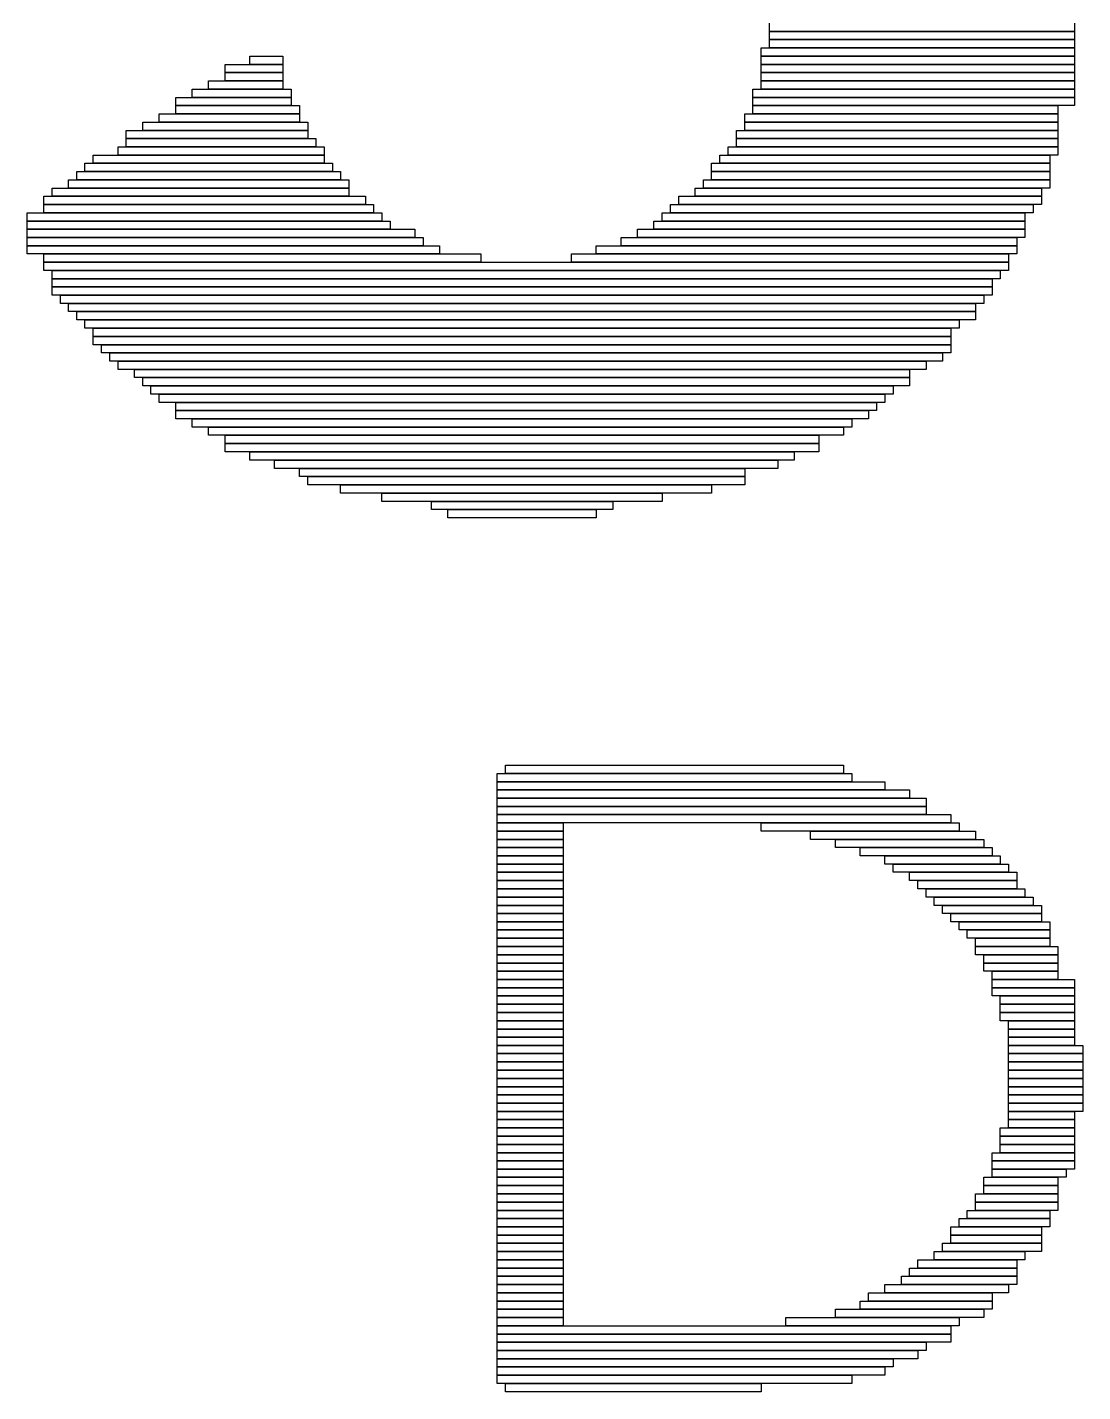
# Model space of a CAD drawing. Header units: inches. Extents: x -3 to 5381, y -57 to 5355.
# Drawn here: x 13.638 to 15.576, y -10.479 to -7.974 of the extents above; entities that cross this region are included whole.
import ezdxf

# ---------------------------------------------------------------- set-up
doc = ezdxf.new("R2010")
doc.units = ezdxf.units.IN
doc.layers.add('Top Overlay', color=2, linetype='Continuous')

msp = doc.modelspace()

# ---------------------------------------------------------------- linework, layer by layer
at = {"layer": 'Top Overlay'}
for p, q in [((15.0004, -7.9814), (15.0004, -7.9662)), ((15.5607, -7.9662), (15.5607, -7.9814)), ((15.5607, -7.9814), (15.0004, -7.9814)), ((15.0004, -7.9964), (15.0004, -7.9814)), ((15.0004, -7.9814), (15.5607, -7.9814)), ((15.5607, -7.9814), (15.5607, -7.9964)), ((14.9854, -8.0269), (14.9854, -8.0117)), ((14.9854, -8.0117), (15.5607, -8.0117)), ((15.5607, -7.9964), (15.0004, -7.9964)), ((15.0004, -8.0117), (15.0004, -7.9964)), ((15.0004, -7.9964), (15.5607, -7.9964)), ((15.5607, -8.0117), (15.0004, -8.0117)), ((15.5607, -7.9964), (15.5607, -8.0117)), ((15.5607, -8.0117), (15.5607, -8.0269)), ((14.0014, -8.0571), (14.0014, -8.0419)), ((14.0014, -8.0419), (14.1073, -8.0419)), ((14.0466, -8.0419), (14.0466, -8.0269)), ((14.0466, -8.0269), (14.1073, -8.0269)), ((14.1073, -8.0419), (14.0466, -8.0419)), ((14.1073, -8.0269), (14.1073, -8.0419)), ((14.1073, -8.0419), (14.1073, -8.0571)), ((15.5607, -8.0269), (14.9854, -8.0269)), ((14.9854, -8.0419), (14.9854, -8.0269)), ((14.9854, -8.0269), (15.5607, -8.0269)), ((15.5607, -8.0419), (14.9854, -8.0419)), ((14.9854, -8.0571), (14.9854, -8.0419)), ((14.9854, -8.0419), (15.5607, -8.0419)), ((15.5607, -8.0269), (15.5607, -8.0419)), ((15.5607, -8.0419), (15.5607, -8.0571)), ((14.1073, -8.0571), (14.0014, -8.0571)), ((14.0014, -8.0721), (14.0014, -8.0571)), ((14.0014, -8.0571), (14.1073, -8.0571)), ((14.1073, -8.0571), (14.1073, -8.0721)), ((15.5607, -8.0571), (14.9854, -8.0571)), ((14.9854, -8.0721), (14.9854, -8.0571)), ((14.9854, -8.0571), (15.5607, -8.0571)), ((15.5607, -8.0571), (15.5607, -8.0721)), ((13.9407, -8.1026), (13.9407, -8.0874)), ((13.9407, -8.0874), (14.1223, -8.0874)), ((13.9709, -8.0874), (13.9709, -8.0721)), ((13.9709, -8.0721), (14.1073, -8.0721)), ((14.1073, -8.0874), (13.9709, -8.0874)), ((14.1073, -8.0721), (14.0014, -8.0721)), ((14.1073, -8.0721), (14.1073, -8.0874)), ((14.1223, -8.0874), (14.1223, -8.1026)), ((14.9701, -8.1026), (14.9701, -8.0874)), ((14.9701, -8.0874), (15.5607, -8.0874)), ((15.5607, -8.0721), (14.9854, -8.0721)), ((14.9854, -8.0874), (14.9854, -8.0721)), ((14.9854, -8.0721), (15.5607, -8.0721)), ((15.5607, -8.0874), (14.9854, -8.0874)), ((15.5607, -8.0721), (15.5607, -8.0874)), ((15.5607, -8.0874), (15.5607, -8.1026)), ((13.9104, -8.1176), (13.9104, -8.1026)), ((13.9104, -8.1026), (14.1223, -8.1026)), ((14.1223, -8.1176), (13.9104, -8.1176)), ((13.9104, -8.1328), (13.9104, -8.1176)), ((13.9104, -8.1176), (14.1375, -8.1176)), ((14.1223, -8.1026), (13.9407, -8.1026)), ((14.1223, -8.1026), (14.1223, -8.1176)), ((14.1375, -8.1176), (14.1375, -8.1328)), ((15.5607, -8.1026), (14.9701, -8.1026)), ((14.9701, -8.1176), (14.9701, -8.1026)), ((14.9701, -8.1026), (15.5607, -8.1026)), ((15.5607, -8.1176), (14.9701, -8.1176)), ((14.9701, -8.1328), (14.9701, -8.1176)), ((14.9701, -8.1176), (15.5302, -8.1176)), ((15.5302, -8.1176), (15.5302, -8.1328)), ((15.5607, -8.1026), (15.5607, -8.1176)), ((13.8802, -8.1478), (13.8802, -8.1328)), ((13.8802, -8.1328), (14.1375, -8.1328)), ((14.1375, -8.1328), (13.9104, -8.1328)), ((14.1375, -8.1328), (14.1375, -8.1478)), ((14.9551, -8.1478), (14.9551, -8.1328)), ((14.9551, -8.1328), (15.5302, -8.1328)), ((15.5302, -8.1328), (14.9701, -8.1328)), ((15.5302, -8.1328), (15.5302, -8.1478)), ((13.8195, -8.1783), (13.8195, -8.1631)), ((13.8195, -8.1631), (14.1528, -8.1631)), ((13.85, -8.1631), (13.85, -8.1478)), ((13.85, -8.1478), (14.1528, -8.1478)), ((14.1528, -8.1631), (13.85, -8.1631)), ((14.1375, -8.1478), (13.8802, -8.1478)), ((14.1528, -8.1478), (14.1528, -8.1631)), ((14.1528, -8.1631), (14.1528, -8.1783)), ((14.9399, -8.1783), (14.9399, -8.1631)), ((14.9399, -8.1631), (15.5302, -8.1631)), ((15.5302, -8.1478), (14.9551, -8.1478)), ((14.9551, -8.1631), (14.9551, -8.1478)), ((14.9551, -8.1478), (15.5302, -8.1478)), ((15.5302, -8.1631), (14.9551, -8.1631)), ((15.5302, -8.1478), (15.5302, -8.1631)), ((15.5302, -8.1631), (15.5302, -8.1783)), ((14.1528, -8.1783), (13.8195, -8.1783)), ((13.8195, -8.1933), (13.8195, -8.1783)), ((13.8195, -8.1783), (14.1677, -8.1783)), ((14.1677, -8.1783), (14.1677, -8.1933)), ((15.5302, -8.1783), (14.9399, -8.1783)), ((14.9399, -8.1933), (14.9399, -8.1783)), ((14.9399, -8.1783), (15.5302, -8.1783)), ((15.5302, -8.1783), (15.5302, -8.1933)), ((13.7591, -8.2235), (13.7591, -8.2085)), ((13.7591, -8.2085), (14.183, -8.2085)), ((13.8045, -8.2085), (13.8045, -8.1933)), ((13.8045, -8.1933), (14.183, -8.1933)), ((14.183, -8.2085), (13.8045, -8.2085)), ((14.1677, -8.1933), (13.8195, -8.1933)), ((14.183, -8.1933), (14.183, -8.2085)), ((14.183, -8.2085), (14.183, -8.2235)), ((14.9097, -8.2235), (14.9097, -8.2085)), ((14.9097, -8.2085), (15.5152, -8.2085)), ((14.9247, -8.2085), (14.9247, -8.1933)), ((14.9247, -8.1933), (15.5302, -8.1933)), ((15.5302, -8.2085), (14.9247, -8.2085)), ((15.5302, -8.1933), (14.9399, -8.1933)), ((15.5152, -8.2085), (15.5152, -8.2235)), ((15.5302, -8.1933), (15.5302, -8.2085)), ((13.7288, -8.254), (13.7288, -8.2387)), ((13.7288, -8.2387), (14.2132, -8.2387)), ((13.7438, -8.2387), (13.7438, -8.2235)), ((13.7438, -8.2235), (14.198, -8.2235)), ((14.198, -8.2387), (13.7438, -8.2387)), ((14.183, -8.2235), (13.7591, -8.2235)), ((14.198, -8.2235), (14.198, -8.2387)), ((14.2132, -8.2387), (14.2132, -8.254)), ((14.8944, -8.2387), (14.8944, -8.2235)), ((14.8944, -8.2235), (15.5152, -8.2235)), ((15.5152, -8.2387), (14.8944, -8.2387)), ((14.8944, -8.254), (14.8944, -8.2387)), ((14.8944, -8.2387), (15.5152, -8.2387)), ((15.5152, -8.2235), (14.9097, -8.2235)), ((15.5152, -8.2235), (15.5152, -8.2387)), ((15.5152, -8.2387), (15.5152, -8.254)), ((13.7136, -8.269), (13.7136, -8.254)), ((13.7136, -8.254), (14.2284, -8.254)), ((14.2132, -8.254), (13.7288, -8.254)), ((14.2284, -8.254), (14.2284, -8.269)), ((14.8794, -8.269), (14.8794, -8.254)), ((14.8794, -8.254), (15.5152, -8.254)), ((15.5152, -8.254), (14.8944, -8.254)), ((15.5152, -8.254), (15.5152, -8.269)), ((13.6681, -8.2992), (13.6681, -8.2842)), ((13.6681, -8.2842), (14.2587, -8.2842)), ((13.6834, -8.2842), (13.6834, -8.269)), ((13.6834, -8.269), (14.2284, -8.269)), ((14.2284, -8.2842), (13.6834, -8.2842)), ((14.2284, -8.269), (13.7136, -8.269)), ((14.2284, -8.269), (14.2284, -8.2842)), ((14.2587, -8.2842), (14.2587, -8.2992)), ((14.834, -8.2992), (14.834, -8.2842)), ((14.834, -8.2842), (15.5, -8.2842)), ((14.8642, -8.2842), (14.8642, -8.269)), ((14.8642, -8.269), (15.5, -8.269)), ((15.5, -8.2842), (14.8642, -8.2842)), ((15.5152, -8.269), (14.8794, -8.269)), ((15.5, -8.269), (15.5, -8.2842)), ((15.5, -8.2842), (15.5, -8.2992)), ((13.6379, -8.3297), (13.6379, -8.3144)), ((13.6379, -8.3144), (14.2889, -8.3144)), ((14.2587, -8.2992), (13.6681, -8.2992)), ((13.6681, -8.3144), (13.6681, -8.2992)), ((13.6681, -8.2992), (14.2737, -8.2992)), ((14.2737, -8.3144), (13.6681, -8.3144)), ((14.2737, -8.2992), (14.2737, -8.3144)), ((14.2889, -8.3144), (14.2889, -8.3297)), ((14.8038, -8.3297), (14.8038, -8.3144)), ((14.8038, -8.3144), (15.4697, -8.3144)), ((14.8187, -8.3144), (14.8187, -8.2992)), ((14.8187, -8.2992), (15.485, -8.2992)), ((15.485, -8.3144), (14.8187, -8.3144)), ((15.5, -8.2992), (14.834, -8.2992)), ((15.4697, -8.3144), (15.4697, -8.3297)), ((15.485, -8.2992), (15.485, -8.3144)), ((14.2889, -8.3297), (13.6379, -8.3297)), ((13.6379, -8.3447), (13.6379, -8.3297)), ((13.6379, -8.3297), (14.3041, -8.3297)), ((14.3041, -8.3297), (14.3041, -8.3447)), ((14.7885, -8.3447), (14.7885, -8.3297)), ((14.7885, -8.3297), (15.4697, -8.3297)), ((15.4697, -8.3297), (14.8038, -8.3297)), ((15.4697, -8.3297), (15.4697, -8.3447)), ((14.3041, -8.3447), (13.6379, -8.3447)), ((13.6379, -8.3599), (13.6379, -8.3447)), ((13.6379, -8.3447), (14.3493, -8.3447)), ((14.3493, -8.3599), (13.6379, -8.3599)), ((13.6379, -8.3749), (13.6379, -8.3599)), ((13.6379, -8.3599), (14.3646, -8.3599)), ((14.3493, -8.3447), (14.3493, -8.3599)), ((14.3646, -8.3599), (14.3646, -8.3749)), ((14.7281, -8.3749), (14.7281, -8.3599)), ((14.7281, -8.3599), (15.4545, -8.3599)), ((14.7583, -8.3599), (14.7583, -8.3447)), ((14.7583, -8.3447), (15.4697, -8.3447)), ((15.4697, -8.3599), (14.7583, -8.3599)), ((15.4697, -8.3447), (14.7885, -8.3447)), ((15.4545, -8.3599), (15.4545, -8.3749)), ((15.4697, -8.3447), (15.4697, -8.3599)), ((14.3646, -8.3749), (13.6379, -8.3749)), ((13.6379, -8.3901), (13.6379, -8.3749)), ((13.6379, -8.3749), (14.3948, -8.3749)), ((14.3948, -8.3901), (13.6379, -8.3901)), ((13.6681, -8.4054), (13.6681, -8.3901)), ((13.6681, -8.3901), (14.4705, -8.3901)), ((14.3948, -8.3749), (14.3948, -8.3901)), ((14.4705, -8.3901), (14.4705, -8.4054)), ((14.6371, -8.4054), (14.6371, -8.3901)), ((14.6371, -8.3901), (15.4395, -8.3901)), ((14.6826, -8.3901), (14.6826, -8.3749)), ((14.6826, -8.3749), (15.4545, -8.3749)), ((15.4545, -8.3901), (14.6826, -8.3901)), ((15.4545, -8.3749), (14.7281, -8.3749)), ((15.4395, -8.3901), (15.4395, -8.4054)), ((15.4545, -8.3749), (15.4545, -8.3901)), ((14.4705, -8.4054), (13.6681, -8.4054)), ((13.6681, -8.4204), (13.6681, -8.4054)), ((13.6681, -8.4054), (15.4395, -8.4054)), ((15.4395, -8.4054), (14.6371, -8.4054)), ((15.4395, -8.4054), (15.4395, -8.4204)), ((15.4395, -8.4204), (13.6681, -8.4204)), ((13.6834, -8.4356), (13.6834, -8.4204)), ((13.6834, -8.4204), (15.4243, -8.4204)), ((15.4243, -8.4356), (13.6834, -8.4356)), ((13.6834, -8.4506), (13.6834, -8.4356)), ((13.6834, -8.4356), (15.4093, -8.4356)), ((15.4093, -8.4356), (15.4093, -8.4506)), ((15.4243, -8.4204), (15.4243, -8.4356)), ((15.4093, -8.4506), (13.6834, -8.4506)), ((13.6834, -8.4658), (13.6834, -8.4506)), ((13.6834, -8.4506), (15.4093, -8.4506)), ((15.4093, -8.4658), (13.6834, -8.4658)), ((13.6986, -8.4811), (13.6986, -8.4658)), ((13.6986, -8.4658), (15.3941, -8.4658)), ((15.3941, -8.4658), (15.3941, -8.4811)), ((15.4093, -8.4506), (15.4093, -8.4658)), ((15.3941, -8.4811), (13.6986, -8.4811)), ((13.7136, -8.496), (13.7136, -8.4811)), ((13.7136, -8.4811), (15.3788, -8.4811)), ((15.3788, -8.4811), (15.3788, -8.496)), ((15.3788, -8.496), (13.7136, -8.496)), ((13.7288, -8.5113), (13.7288, -8.496)), ((13.7288, -8.496), (15.3788, -8.496)), ((15.3788, -8.5113), (13.7288, -8.5113)), ((13.7438, -8.5263), (13.7438, -8.5113)), ((13.7438, -8.5113), (15.3486, -8.5113)), ((15.3486, -8.5113), (15.3486, -8.5263)), ((15.3788, -8.496), (15.3788, -8.5113)), ((15.3486, -8.5263), (13.7438, -8.5263)), ((13.7591, -8.5415), (13.7591, -8.5263)), ((13.7591, -8.5263), (15.3336, -8.5263)), ((15.3336, -8.5415), (13.7591, -8.5415)), ((13.7591, -8.5568), (13.7591, -8.5415)), ((13.7591, -8.5415), (15.3336, -8.5415)), ((15.3336, -8.5263), (15.3336, -8.5415)), ((15.3336, -8.5415), (15.3336, -8.5568)), ((15.3336, -8.5568), (13.7591, -8.5568)), ((13.7743, -8.5717), (13.7743, -8.5568)), ((13.7743, -8.5568), (15.3336, -8.5568)), ((15.3336, -8.5568), (15.3336, -8.5717)), ((15.3336, -8.5717), (13.7743, -8.5717)), ((13.7893, -8.587), (13.7893, -8.5717)), ((13.7893, -8.5717), (15.3184, -8.5717)), ((15.3184, -8.587), (13.7893, -8.587)), ((13.8045, -8.602), (13.8045, -8.587)), ((13.8045, -8.587), (15.2881, -8.587)), ((15.2881, -8.587), (15.2881, -8.602)), ((15.3184, -8.5717), (15.3184, -8.587)), ((15.2881, -8.602), (13.8045, -8.602)), ((13.8347, -8.6172), (13.8347, -8.602)), ((13.8347, -8.602), (15.2579, -8.602)), ((15.2579, -8.6172), (13.8347, -8.6172)), ((13.85, -8.6324), (13.85, -8.6172)), ((13.85, -8.6172), (15.2579, -8.6172)), ((15.2579, -8.602), (15.2579, -8.6172)), ((15.2579, -8.6172), (15.2579, -8.6324)), ((15.2579, -8.6324), (13.85, -8.6324)), ((13.865, -8.6474), (13.865, -8.6324)), ((13.865, -8.6324), (15.2274, -8.6324)), ((15.2274, -8.6324), (15.2274, -8.6474)), ((15.2274, -8.6474), (13.865, -8.6474)), ((13.8802, -8.6627), (13.8802, -8.6474)), ((13.8802, -8.6474), (15.2124, -8.6474)), ((15.2124, -8.6627), (13.8802, -8.6627)), ((13.9104, -8.6777), (13.9104, -8.6627)), ((13.9104, -8.6627), (15.1972, -8.6627)), ((15.1972, -8.6627), (15.1972, -8.6777)), ((15.2124, -8.6474), (15.2124, -8.6627)), ((15.1972, -8.6777), (13.9104, -8.6777)), ((13.9104, -8.6929), (13.9104, -8.6777)), ((13.9104, -8.6777), (15.1822, -8.6777)), ((15.1822, -8.6929), (13.9104, -8.6929)), ((13.9407, -8.7081), (13.9407, -8.6929)), ((13.9407, -8.6929), (15.1517, -8.6929)), ((15.1517, -8.6929), (15.1517, -8.7081)), ((15.1822, -8.6777), (15.1822, -8.6929)), ((15.1517, -8.7081), (13.9407, -8.7081)), ((13.9709, -8.7231), (13.9709, -8.7081)), ((13.9709, -8.7081), (15.1367, -8.7081)), ((15.1367, -8.7081), (15.1367, -8.7231)), ((15.1367, -8.7231), (13.9709, -8.7231)), ((14.0014, -8.7384), (14.0014, -8.7231)), ((14.0014, -8.7231), (15.0913, -8.7231)), ((15.0913, -8.7384), (14.0014, -8.7384)), ((14.0014, -8.7533), (14.0014, -8.7384)), ((14.0014, -8.7384), (15.0913, -8.7384)), ((15.0913, -8.7231), (15.0913, -8.7384)), ((15.0913, -8.7384), (15.0913, -8.7533)), ((15.0913, -8.7533), (14.0014, -8.7533)), ((14.0466, -8.7686), (14.0466, -8.7533)), ((14.0466, -8.7533), (15.0458, -8.7533)), ((15.0458, -8.7686), (14.0466, -8.7686)), ((14.092, -8.7838), (14.092, -8.7686)), ((14.092, -8.7686), (15.0156, -8.7686)), ((15.0156, -8.7686), (15.0156, -8.7838)), ((15.0458, -8.7533), (15.0458, -8.7686)), ((15.0156, -8.7838), (14.092, -8.7838)), ((14.1375, -8.7988), (14.1375, -8.7838)), ((14.1375, -8.7838), (14.9551, -8.7838)), ((14.9551, -8.7838), (14.9551, -8.7988)), ((14.9551, -8.7988), (14.1375, -8.7988)), ((14.1528, -8.8141), (14.1528, -8.7988)), ((14.1528, -8.7988), (14.9551, -8.7988)), ((14.9551, -8.8141), (14.1528, -8.8141)), ((14.2132, -8.829), (14.2132, -8.8141)), ((14.2132, -8.8141), (14.8944, -8.8141)), ((14.8944, -8.8141), (14.8944, -8.829)), ((14.9551, -8.7988), (14.9551, -8.8141)), ((14.8944, -8.829), (14.2132, -8.829)), ((14.2889, -8.8443), (14.2889, -8.829)), ((14.2889, -8.829), (14.8038, -8.829)), ((14.8038, -8.829), (14.8038, -8.8443)), ((14.8038, -8.8443), (14.2889, -8.8443)), ((14.3798, -8.8595), (14.3798, -8.8443)), ((14.3798, -8.8443), (14.7128, -8.8443)), ((14.7128, -8.8595), (14.3798, -8.8595)), ((14.4101, -8.8745), (14.4101, -8.8595)), ((14.4101, -8.8595), (14.6826, -8.8595)), ((14.6826, -8.8595), (14.6826, -8.8745)), ((14.7128, -8.8443), (14.7128, -8.8595)), ((14.6826, -8.8745), (14.4101, -8.8745)), ((14.5007, -9.3591), (14.5007, -9.3439)), ((14.5007, -9.3439), (15.1517, -9.3439)), ((14.516, -9.3439), (14.516, -9.3287)), ((14.516, -9.3287), (15.1367, -9.3287)), ((15.1367, -9.3439), (14.516, -9.3439)), ((15.1367, -9.3287), (15.1367, -9.3439)), ((15.1517, -9.3439), (15.1517, -9.3591)), ((15.1517, -9.3591), (14.5007, -9.3591)), ((14.5007, -9.3741), (14.5007, -9.3591)), ((14.5007, -9.3591), (15.2124, -9.3591)), ((15.2124, -9.3591), (15.2124, -9.3741)), ((15.2124, -9.3741), (14.5007, -9.3741)), ((14.5007, -9.3894), (14.5007, -9.3741)), ((14.5007, -9.3741), (15.2579, -9.3741)), ((15.2579, -9.3894), (14.5007, -9.3894)), ((14.5007, -9.4044), (14.5007, -9.3894)), ((14.5007, -9.3894), (15.2881, -9.3894)), ((15.2579, -9.3741), (15.2579, -9.3894)), ((15.2881, -9.3894), (15.2881, -9.4044)), ((15.2881, -9.4044), (14.5007, -9.4044)), ((14.5007, -9.4196), (14.5007, -9.4044)), ((14.5007, -9.4044), (15.2881, -9.4044)), ((15.2881, -9.4196), (14.5007, -9.4196)), ((14.5007, -9.4348), (14.5007, -9.4196)), ((14.5007, -9.4196), (15.3336, -9.4196)), ((15.2881, -9.4044), (15.2881, -9.4196)), ((15.3336, -9.4196), (15.3336, -9.4348)), ((15.3336, -9.4348), (14.5007, -9.4348)), ((14.5007, -9.4498), (14.5007, -9.4348)), ((14.5007, -9.4348), (14.6219, -9.4348)), ((14.6219, -9.4348), (14.6219, -9.4498)), ((14.9854, -9.4498), (14.9854, -9.4348)), ((14.9854, -9.4348), (15.3486, -9.4348)), ((15.3486, -9.4348), (15.3486, -9.4498)), ((14.5007, -9.4651), (14.5007, -9.4498)), ((14.5007, -9.4498), (14.6219, -9.4498)), ((14.6219, -9.4498), (14.5007, -9.4498)), ((14.6219, -9.4651), (14.5007, -9.4651)), ((14.5007, -9.48), (14.5007, -9.4651)), ((14.5007, -9.4651), (14.6219, -9.4651)), ((14.6219, -9.4498), (14.6219, -9.4651)), ((14.6219, -9.4651), (14.6219, -9.48)), ((15.3486, -9.4498), (14.9854, -9.4498)), ((15.076, -9.4651), (15.076, -9.4498)), ((15.076, -9.4498), (15.3788, -9.4498)), ((15.3788, -9.4651), (15.076, -9.4651)), ((15.1215, -9.48), (15.1215, -9.4651)), ((15.1215, -9.4651), (15.3941, -9.4651)), ((15.3788, -9.4498), (15.3788, -9.4651)), ((15.3941, -9.4651), (15.3941, -9.48)), ((14.6219, -9.48), (14.5007, -9.48)), ((14.5007, -9.4953), (14.5007, -9.48)), ((14.5007, -9.48), (14.6219, -9.48)), ((14.6219, -9.4953), (14.5007, -9.4953)), ((14.5007, -9.5105), (14.5007, -9.4953)), ((14.5007, -9.4953), (14.6219, -9.4953)), ((14.6219, -9.48), (14.6219, -9.4953)), ((14.6219, -9.4953), (14.6219, -9.5105)), ((15.3941, -9.48), (15.1215, -9.48)), ((15.167, -9.4953), (15.167, -9.48)), ((15.167, -9.48), (15.4093, -9.48)), ((15.4093, -9.4953), (15.167, -9.4953)), ((15.2124, -9.5105), (15.2124, -9.4953)), ((15.2124, -9.4953), (15.4243, -9.4953)), ((15.4093, -9.48), (15.4093, -9.4953)), ((15.4243, -9.4953), (15.4243, -9.5105)), ((14.6219, -9.5105), (14.5007, -9.5105)), ((14.5007, -9.5255), (14.5007, -9.5105)), ((14.5007, -9.5105), (14.6219, -9.5105)), ((14.6219, -9.5105), (14.6219, -9.5255)), ((15.4243, -9.5105), (15.2124, -9.5105)), ((15.2274, -9.5255), (15.2274, -9.5105)), ((15.2274, -9.5105), (15.4395, -9.5105)), ((15.4395, -9.5105), (15.4395, -9.5255)), ((14.6219, -9.5255), (14.5007, -9.5255)), ((14.5007, -9.5407), (14.5007, -9.5255)), ((14.5007, -9.5255), (14.6219, -9.5255)), ((14.6219, -9.5407), (14.5007, -9.5407)), ((14.5007, -9.5557), (14.5007, -9.5407)), ((14.5007, -9.5407), (14.6219, -9.5407)), ((14.6219, -9.5255), (14.6219, -9.5407)), ((14.6219, -9.5407), (14.6219, -9.5557)), ((15.4395, -9.5255), (15.2274, -9.5255)), ((15.2579, -9.5407), (15.2579, -9.5255)), ((15.2579, -9.5255), (15.4545, -9.5255)), ((15.4545, -9.5407), (15.2579, -9.5407)), ((15.2729, -9.5557), (15.2729, -9.5407)), ((15.2729, -9.5407), (15.4545, -9.5407)), ((15.4545, -9.5255), (15.4545, -9.5407)), ((15.4545, -9.5407), (15.4545, -9.5557)), ((14.5007, -9.571), (14.5007, -9.5557)), ((14.5007, -9.5557), (14.6219, -9.5557)), ((14.6219, -9.5557), (14.5007, -9.5557)), ((14.6219, -9.5557), (14.6219, -9.571)), ((15.4545, -9.5557), (15.2729, -9.5557)), ((15.2881, -9.571), (15.2881, -9.5557)), ((15.2881, -9.5557), (15.4697, -9.5557)), ((15.4697, -9.5557), (15.4697, -9.571)), ((14.6219, -9.571), (14.5007, -9.571)), ((14.5007, -9.5862), (14.5007, -9.571)), ((14.5007, -9.571), (14.6219, -9.571)), ((14.6219, -9.5862), (14.5007, -9.5862)), ((14.5007, -9.6012), (14.5007, -9.5862)), ((14.5007, -9.5862), (14.6219, -9.5862)), ((14.6219, -9.571), (14.6219, -9.5862)), ((14.6219, -9.5862), (14.6219, -9.6012)), ((15.4697, -9.571), (15.2881, -9.571)), ((15.3031, -9.5862), (15.3031, -9.571)), ((15.3031, -9.571), (15.485, -9.571)), ((15.485, -9.5862), (15.3031, -9.5862)), ((15.3184, -9.6012), (15.3184, -9.5862)), ((15.3184, -9.5862), (15.5, -9.5862)), ((15.485, -9.571), (15.485, -9.5862)), ((15.5, -9.5862), (15.5, -9.6012)), ((14.6219, -9.6012), (14.5007, -9.6012)), ((14.5007, -9.6164), (14.5007, -9.6012)), ((14.5007, -9.6012), (14.6219, -9.6012)), ((14.6219, -9.6164), (14.5007, -9.6164)), ((14.5007, -9.6314), (14.5007, -9.6164)), ((14.5007, -9.6164), (14.6219, -9.6164)), ((14.6219, -9.6012), (14.6219, -9.6164)), ((14.6219, -9.6164), (14.6219, -9.6314)), ((15.5, -9.6012), (15.3184, -9.6012)), ((15.3336, -9.6164), (15.3336, -9.6012)), ((15.3336, -9.6012), (15.5, -9.6012)), ((15.5, -9.6164), (15.3336, -9.6164)), ((15.3486, -9.6314), (15.3486, -9.6164)), ((15.3486, -9.6164), (15.5152, -9.6164)), ((15.5, -9.6012), (15.5, -9.6164)), ((15.5152, -9.6164), (15.5152, -9.6314)), ((14.6219, -9.6314), (14.5007, -9.6314)), ((14.5007, -9.6467), (14.5007, -9.6314)), ((14.5007, -9.6314), (14.6219, -9.6314)), ((14.6219, -9.6314), (14.6219, -9.6467)), ((15.5152, -9.6314), (15.3486, -9.6314)), ((15.3638, -9.6467), (15.3638, -9.6314)), ((15.3638, -9.6314), (15.5152, -9.6314)), ((15.5152, -9.6314), (15.5152, -9.6467)), ((14.5007, -9.6619), (14.5007, -9.6467)), ((14.5007, -9.6467), (14.6219, -9.6467)), ((14.6219, -9.6467), (14.5007, -9.6467)), ((14.6219, -9.6619), (14.5007, -9.6619)), ((14.5007, -9.6769), (14.5007, -9.6619)), ((14.5007, -9.6619), (14.6219, -9.6619)), ((14.6219, -9.6467), (14.6219, -9.6619)), ((14.6219, -9.6619), (14.6219, -9.6769)), ((15.5152, -9.6467), (15.3638, -9.6467)), ((15.3788, -9.6619), (15.3788, -9.6467)), ((15.3788, -9.6467), (15.5152, -9.6467)), ((15.5152, -9.6619), (15.3788, -9.6619)), ((15.3788, -9.6769), (15.3788, -9.6619)), ((15.3788, -9.6619), (15.5302, -9.6619)), ((15.5152, -9.6467), (15.5152, -9.6619)), ((15.5302, -9.6619), (15.5302, -9.6769)), ((14.6219, -9.6769), (14.5007, -9.6769)), ((14.5007, -9.6921), (14.5007, -9.6769)), ((14.5007, -9.6769), (14.6219, -9.6769)), ((14.6219, -9.6921), (14.5007, -9.6921)), ((14.5007, -9.7071), (14.5007, -9.6921)), ((14.5007, -9.6921), (14.6219, -9.6921)), ((14.6219, -9.6769), (14.6219, -9.6921)), ((14.6219, -9.6921), (14.6219, -9.7071)), ((15.5302, -9.6769), (15.3788, -9.6769)), ((15.3941, -9.6921), (15.3941, -9.6769)), ((15.3941, -9.6769), (15.5302, -9.6769)), ((15.5302, -9.6921), (15.3941, -9.6921)), ((15.3941, -9.7071), (15.3941, -9.6921)), ((15.3941, -9.6921), (15.5302, -9.6921)), ((15.5302, -9.6769), (15.5302, -9.6921)), ((15.5302, -9.6921), (15.5302, -9.7071)), ((14.5007, -9.7224), (14.5007, -9.7071)), ((14.5007, -9.7071), (14.6219, -9.7071)), ((14.6219, -9.7071), (14.5007, -9.7071)), ((14.6219, -9.7071), (14.6219, -9.7224)), ((15.5302, -9.7071), (15.3941, -9.7071)), ((15.4093, -9.7224), (15.4093, -9.7071)), ((15.4093, -9.7071), (15.5302, -9.7071)), ((15.5302, -9.7071), (15.5302, -9.7224)), ((14.6219, -9.7224), (14.5007, -9.7224)), ((14.5007, -9.7376), (14.5007, -9.7224)), ((14.5007, -9.7224), (14.6219, -9.7224)), ((14.6219, -9.7376), (14.5007, -9.7376)), ((14.5007, -9.7526), (14.5007, -9.7376)), ((14.5007, -9.7376), (14.6219, -9.7376)), ((14.6219, -9.7224), (14.6219, -9.7376)), ((14.6219, -9.7376), (14.6219, -9.7526)), ((15.5302, -9.7224), (15.4093, -9.7224)), ((15.4093, -9.7376), (15.4093, -9.7224)), ((15.4093, -9.7224), (15.5607, -9.7224)), ((15.5607, -9.7376), (15.4093, -9.7376)), ((15.4093, -9.7526), (15.4093, -9.7376)), ((15.4093, -9.7376), (15.5607, -9.7376)), ((15.5607, -9.7224), (15.5607, -9.7376)), ((15.5607, -9.7376), (15.5607, -9.7526)), ((14.6219, -9.7526), (14.5007, -9.7526)), ((14.5007, -9.7678), (14.5007, -9.7526)), ((14.5007, -9.7526), (14.6219, -9.7526)), ((14.5007, -9.7828), (14.5007, -9.7678)), ((14.5007, -9.7678), (14.6219, -9.7678)), ((14.6219, -9.7678), (14.5007, -9.7678)), ((14.6219, -9.7526), (14.6219, -9.7678)), ((14.6219, -9.7678), (14.6219, -9.7828)), ((15.5607, -9.7526), (15.4093, -9.7526)), ((15.4243, -9.7678), (15.4243, -9.7526)), ((15.4243, -9.7526), (15.5607, -9.7526)), ((15.5607, -9.7678), (15.4243, -9.7678)), ((15.4243, -9.7828), (15.4243, -9.7678)), ((15.4243, -9.7678), (15.5607, -9.7678)), ((15.5607, -9.7526), (15.5607, -9.7678)), ((15.5607, -9.7678), (15.5607, -9.7828)), ((14.6219, -9.7828), (14.5007, -9.7828)), ((14.5007, -9.798), (14.5007, -9.7828)), ((14.5007, -9.7828), (14.6219, -9.7828)), ((14.6219, -9.7828), (14.6219, -9.798)), ((15.5607, -9.7828), (15.4243, -9.7828)), ((15.4243, -9.798), (15.4243, -9.7828)), ((15.4243, -9.7828), (15.5607, -9.7828)), ((15.5607, -9.7828), (15.5607, -9.798)), ((14.6219, -9.798), (14.5007, -9.798)), ((14.5007, -9.8133), (14.5007, -9.798)), ((14.5007, -9.798), (14.6219, -9.798)), ((14.5007, -9.8283), (14.5007, -9.8133)), ((14.5007, -9.8133), (14.6219, -9.8133)), ((14.6219, -9.8133), (14.5007, -9.8133)), ((14.6219, -9.798), (14.6219, -9.8133)), ((14.6219, -9.8133), (14.6219, -9.8283)), ((15.5607, -9.798), (15.4243, -9.798)), ((15.4395, -9.8133), (15.4395, -9.798)), ((15.4395, -9.798), (15.5607, -9.798)), ((15.5607, -9.8133), (15.4395, -9.8133)), ((15.4395, -9.8283), (15.4395, -9.8133)), ((15.4395, -9.8133), (15.5607, -9.8133)), ((15.5607, -9.798), (15.5607, -9.8133)), ((15.5607, -9.8133), (15.5607, -9.8283)), ((14.6219, -9.8283), (14.5007, -9.8283)), ((14.5007, -9.8435), (14.5007, -9.8283)), ((14.5007, -9.8283), (14.6219, -9.8283)), ((14.6219, -9.8435), (14.5007, -9.8435)), ((14.5007, -9.8585), (14.5007, -9.8435)), ((14.5007, -9.8435), (14.6219, -9.8435)), ((14.6219, -9.8283), (14.6219, -9.8435)), ((14.6219, -9.8435), (14.6219, -9.8585)), ((15.5607, -9.8283), (15.4395, -9.8283)), ((15.4395, -9.8435), (15.4395, -9.8283)), ((15.4395, -9.8283), (15.5607, -9.8283)), ((15.5607, -9.8435), (15.4395, -9.8435)), ((15.4395, -9.8585), (15.4395, -9.8435)), ((15.4395, -9.8435), (15.5757, -9.8435)), ((15.5607, -9.8283), (15.5607, -9.8435)), ((15.5757, -9.8435), (15.5757, -9.8585)), ((14.6219, -9.8585), (14.5007, -9.8585)), ((14.5007, -9.8737), (14.5007, -9.8585)), ((14.5007, -9.8585), (14.6219, -9.8585)), ((14.6219, -9.8585), (14.6219, -9.8737)), ((15.5757, -9.8585), (15.4395, -9.8585)), ((15.4395, -9.8737), (15.4395, -9.8585)), ((15.4395, -9.8585), (15.5757, -9.8585)), ((15.5757, -9.8585), (15.5757, -9.8737)), ((14.6219, -9.8737), (14.5007, -9.8737)), ((14.5007, -9.889), (14.5007, -9.8737)), ((14.5007, -9.8737), (14.6219, -9.8737)), ((14.6219, -9.889), (14.5007, -9.889)), ((14.5007, -9.904), (14.5007, -9.889)), ((14.5007, -9.889), (14.6219, -9.889)), ((14.6219, -9.8737), (14.6219, -9.889)), ((14.6219, -9.889), (14.6219, -9.904)), ((15.5757, -9.8737), (15.4395, -9.8737)), ((15.4395, -9.889), (15.4395, -9.8737)), ((15.4395, -9.8737), (15.5757, -9.8737)), ((15.5757, -9.889), (15.4395, -9.889)), ((15.4395, -9.904), (15.4395, -9.889)), ((15.4395, -9.889), (15.5757, -9.889)), ((15.5757, -9.8737), (15.5757, -9.889)), ((15.5757, -9.889), (15.5757, -9.904)), ((14.5007, -9.9192), (14.5007, -9.904)), ((14.5007, -9.904), (14.6219, -9.904)), ((14.6219, -9.904), (14.5007, -9.904)), ((14.6219, -9.9192), (14.5007, -9.9192)), ((14.5007, -9.9342), (14.5007, -9.9192)), ((14.5007, -9.9192), (14.6219, -9.9192)), ((14.6219, -9.904), (14.6219, -9.9192)), ((14.6219, -9.9192), (14.6219, -9.9342)), ((15.5757, -9.904), (15.4395, -9.904)), ((15.4395, -9.9192), (15.4395, -9.904)), ((15.4395, -9.904), (15.5757, -9.904)), ((15.5757, -9.9192), (15.4395, -9.9192)), ((15.4395, -9.9342), (15.4395, -9.9192)), ((15.4395, -9.9192), (15.5757, -9.9192)), ((15.5757, -9.904), (15.5757, -9.9192)), ((15.5757, -9.9192), (15.5757, -9.9342)), ((14.6219, -9.9342), (14.5007, -9.9342)), ((14.5007, -9.9494), (14.5007, -9.9342)), ((14.5007, -9.9342), (14.6219, -9.9342)), ((14.6219, -9.9342), (14.6219, -9.9494)), ((15.5757, -9.9342), (15.4395, -9.9342)), ((15.4395, -9.9494), (15.4395, -9.9342)), ((15.4395, -9.9342), (15.5757, -9.9342)), ((15.5757, -9.9342), (15.5757, -9.9494)), ((14.6219, -9.9494), (14.5007, -9.9494)), ((14.5007, -9.9647), (14.5007, -9.9494)), ((14.5007, -9.9494), (14.6219, -9.9494)), ((14.6219, -9.9647), (14.5007, -9.9647)), ((14.5007, -9.9797), (14.5007, -9.9647)), ((14.5007, -9.9647), (14.6219, -9.9647)), ((14.6219, -9.9494), (14.6219, -9.9647)), ((14.6219, -9.9647), (14.6219, -9.9797)), ((15.5757, -9.9494), (15.4395, -9.9494)), ((15.4395, -9.9647), (15.4395, -9.9494)), ((15.4395, -9.9494), (15.5757, -9.9494)), ((15.5757, -9.9647), (15.4395, -9.9647)), ((15.4395, -9.9797), (15.4395, -9.9647)), ((15.4395, -9.9647), (15.5607, -9.9647)), ((15.5607, -9.9647), (15.5607, -9.9797)), ((15.5757, -9.9494), (15.5757, -9.9647)), ((14.6219, -9.9797), (14.5007, -9.9797)), ((14.5007, -9.9949), (14.5007, -9.9797)), ((14.5007, -9.9797), (14.6219, -9.9797)), ((14.6219, -9.9949), (14.5007, -9.9949)), ((14.5007, -10.0099), (14.5007, -9.9949)), ((14.5007, -9.9949), (14.6219, -9.9949)), ((14.6219, -9.9797), (14.6219, -9.9949)), ((14.6219, -9.9949), (14.6219, -10.0099)), ((15.4243, -10.0099), (15.4243, -9.9949)), ((15.4243, -9.9949), (15.5607, -9.9949)), ((15.5607, -9.9797), (15.4395, -9.9797)), ((15.4395, -9.9949), (15.4395, -9.9797)), ((15.4395, -9.9797), (15.5607, -9.9797)), ((15.5607, -9.9949), (15.4395, -9.9949)), ((15.5607, -9.9797), (15.5607, -9.9949)), ((15.5607, -9.9949), (15.5607, -10.0099)), ((14.6219, -10.0099), (14.5007, -10.0099)), ((14.5007, -10.0251), (14.5007, -10.0099)), ((14.5007, -10.0099), (14.6219, -10.0099)), ((14.6219, -10.0099), (14.6219, -10.0251)), ((15.5607, -10.0099), (15.4243, -10.0099)), ((15.4243, -10.0251), (15.4243, -10.0099)), ((15.4243, -10.0099), (15.5607, -10.0099)), ((15.5607, -10.0099), (15.5607, -10.0251)), ((14.6219, -10.0251), (14.5007, -10.0251)), ((14.5007, -10.0404), (14.5007, -10.0251)), ((14.5007, -10.0251), (14.6219, -10.0251)), ((14.6219, -10.0404), (14.5007, -10.0404)), ((14.5007, -10.0554), (14.5007, -10.0404)), ((14.5007, -10.0404), (14.6219, -10.0404)), ((14.6219, -10.0251), (14.6219, -10.0404)), ((14.6219, -10.0404), (14.6219, -10.0554)), ((15.4093, -10.0554), (15.4093, -10.0404)), ((15.4093, -10.0404), (15.5607, -10.0404)), ((15.5607, -10.0251), (15.4243, -10.0251)), ((15.4243, -10.0404), (15.4243, -10.0251)), ((15.4243, -10.0251), (15.5607, -10.0251)), ((15.5607, -10.0404), (15.4243, -10.0404)), ((15.5607, -10.0251), (15.5607, -10.0404)), ((15.5607, -10.0404), (15.5607, -10.0554)), ((14.6219, -10.0554), (14.5007, -10.0554)), ((14.5007, -10.0706), (14.5007, -10.0554)), ((14.5007, -10.0554), (14.6219, -10.0554)), ((14.6219, -10.0706), (14.5007, -10.0706)), ((14.5007, -10.0856), (14.5007, -10.0706)), ((14.5007, -10.0706), (14.6219, -10.0706)), ((14.6219, -10.0554), (14.6219, -10.0706)), ((14.6219, -10.0706), (14.6219, -10.0856)), ((15.5607, -10.0554), (15.4093, -10.0554)), ((15.4093, -10.0706), (15.4093, -10.0554)), ((15.4093, -10.0554), (15.5607, -10.0554)), ((15.5607, -10.0706), (15.4093, -10.0706)), ((15.4093, -10.0856), (15.4093, -10.0706)), ((15.4093, -10.0706), (15.5454, -10.0706)), ((15.5454, -10.0706), (15.5454, -10.0856)), ((15.5607, -10.0554), (15.5607, -10.0706)), ((14.5007, -10.1008), (14.5007, -10.0856)), ((14.5007, -10.0856), (14.6219, -10.0856)), ((14.6219, -10.0856), (14.5007, -10.0856)), ((14.6219, -10.0856), (14.6219, -10.1008)), ((15.3941, -10.1008), (15.3941, -10.0856)), ((15.3941, -10.0856), (15.5302, -10.0856)), ((15.5454, -10.0856), (15.4093, -10.0856)), ((15.5302, -10.0856), (15.5302, -10.1008)), ((14.6219, -10.1008), (14.5007, -10.1008)), ((14.5007, -10.1161), (14.5007, -10.1008)), ((14.5007, -10.1008), (14.6219, -10.1008)), ((14.6219, -10.1161), (14.5007, -10.1161)), ((14.5007, -10.131), (14.5007, -10.1161)), ((14.5007, -10.1161), (14.6219, -10.1161)), ((14.6219, -10.1008), (14.6219, -10.1161)), ((14.6219, -10.1161), (14.6219, -10.131)), ((15.3788, -10.131), (15.3788, -10.1161)), ((15.3788, -10.1161), (15.5302, -10.1161)), ((15.5302, -10.1008), (15.3941, -10.1008)), ((15.3941, -10.1161), (15.3941, -10.1008)), ((15.3941, -10.1008), (15.5302, -10.1008)), ((15.5302, -10.1161), (15.3941, -10.1161)), ((15.5302, -10.1008), (15.5302, -10.1161)), ((15.5302, -10.1161), (15.5302, -10.131)), ((14.5007, -10.1463), (14.5007, -10.131)), ((14.5007, -10.131), (14.6219, -10.131)), ((14.6219, -10.131), (14.5007, -10.131)), ((14.6219, -10.1463), (14.5007, -10.1463)), ((14.5007, -10.1613), (14.5007, -10.1463)), ((14.5007, -10.1463), (14.6219, -10.1463)), ((14.6219, -10.131), (14.6219, -10.1463)), ((14.6219, -10.1463), (14.6219, -10.1613)), ((15.3638, -10.1613), (15.3638, -10.1463)), ((15.3638, -10.1463), (15.5152, -10.1463)), ((15.5302, -10.131), (15.3788, -10.131)), ((15.3788, -10.1463), (15.3788, -10.131)), ((15.3788, -10.131), (15.5302, -10.131)), ((15.5302, -10.1463), (15.3788, -10.1463)), ((15.5152, -10.1463), (15.5152, -10.1613)), ((15.5302, -10.131), (15.5302, -10.1463)), ((14.6219, -10.1613), (14.5007, -10.1613)), ((14.5007, -10.1765), (14.5007, -10.1613)), ((14.5007, -10.1613), (14.6219, -10.1613)), ((14.6219, -10.1613), (14.6219, -10.1765)), ((15.3486, -10.1765), (15.3486, -10.1613)), ((15.3486, -10.1613), (15.5152, -10.1613)), ((15.5152, -10.1613), (15.3638, -10.1613)), ((15.5152, -10.1613), (15.5152, -10.1765)), ((14.6219, -10.1765), (14.5007, -10.1765)), ((14.5007, -10.1918), (14.5007, -10.1765)), ((14.5007, -10.1765), (14.6219, -10.1765)), ((14.6219, -10.1918), (14.5007, -10.1918)), ((14.5007, -10.2067), (14.5007, -10.1918)), ((14.5007, -10.1918), (14.6219, -10.1918)), ((14.6219, -10.1765), (14.6219, -10.1918)), ((14.6219, -10.1918), (14.6219, -10.2067)), ((15.3336, -10.1918), (15.3336, -10.1765)), ((15.3336, -10.1765), (15.5, -10.1765)), ((15.5, -10.1918), (15.3336, -10.1918)), ((15.3336, -10.2067), (15.3336, -10.1918)), ((15.3336, -10.1918), (15.5, -10.1918)), ((15.5152, -10.1765), (15.3486, -10.1765)), ((15.5, -10.1765), (15.5, -10.1918)), ((15.5, -10.1918), (15.5, -10.2067)), ((14.5007, -10.222), (14.5007, -10.2067)), ((14.5007, -10.2067), (14.6219, -10.2067)), ((14.6219, -10.2067), (14.5007, -10.2067)), ((14.6219, -10.222), (14.5007, -10.222)), ((14.5007, -10.237), (14.5007, -10.222)), ((14.5007, -10.222), (14.6219, -10.222)), ((14.6219, -10.2067), (14.6219, -10.222)), ((14.6219, -10.222), (14.6219, -10.237)), ((15.3031, -10.237), (15.3031, -10.222)), ((15.3031, -10.222), (15.4697, -10.222)), ((15.3184, -10.222), (15.3184, -10.2067)), ((15.3184, -10.2067), (15.5, -10.2067)), ((15.5, -10.222), (15.3184, -10.222)), ((15.5, -10.2067), (15.3336, -10.2067)), ((15.4697, -10.222), (15.4697, -10.237)), ((15.5, -10.2067), (15.5, -10.222)), ((14.6219, -10.237), (14.5007, -10.237)), ((14.5007, -10.2522), (14.5007, -10.237)), ((14.5007, -10.237), (14.6219, -10.237)), ((14.6219, -10.237), (14.6219, -10.2522)), ((15.2729, -10.2522), (15.2729, -10.237)), ((15.2729, -10.237), (15.4545, -10.237)), ((15.4697, -10.237), (15.3031, -10.237)), ((15.4545, -10.237), (15.4545, -10.2522)), ((14.6219, -10.2522), (14.5007, -10.2522)), ((14.5007, -10.2674), (14.5007, -10.2522)), ((14.5007, -10.2522), (14.6219, -10.2522)), ((14.6219, -10.2674), (14.5007, -10.2674)), ((14.5007, -10.2824), (14.5007, -10.2674)), ((14.5007, -10.2674), (14.6219, -10.2674)), ((14.6219, -10.2522), (14.6219, -10.2674)), ((14.6219, -10.2674), (14.6219, -10.2824)), ((15.2427, -10.2824), (15.2427, -10.2674)), ((15.2427, -10.2674), (15.4545, -10.2674)), ((15.2579, -10.2674), (15.2579, -10.2522)), ((15.2579, -10.2522), (15.4545, -10.2522)), ((15.4545, -10.2674), (15.2579, -10.2674)), ((15.4545, -10.2522), (15.2729, -10.2522)), ((15.4545, -10.2522), (15.4545, -10.2674)), ((15.4545, -10.2674), (15.4545, -10.2824)), ((14.6219, -10.2824), (14.5007, -10.2824)), ((14.5007, -10.2977), (14.5007, -10.2824)), ((14.5007, -10.2824), (14.6219, -10.2824)), ((14.6219, -10.2824), (14.6219, -10.2977)), ((15.2124, -10.2977), (15.2124, -10.2824)), ((15.2124, -10.2824), (15.4395, -10.2824)), ((15.4545, -10.2824), (15.2427, -10.2824)), ((15.4395, -10.2824), (15.4395, -10.2977)), ((14.6219, -10.2977), (14.5007, -10.2977)), ((14.5007, -10.3129), (14.5007, -10.2977)), ((14.5007, -10.2977), (14.6219, -10.2977)), ((14.6219, -10.3129), (14.5007, -10.3129)), ((14.5007, -10.3279), (14.5007, -10.3129)), ((14.5007, -10.3129), (14.6219, -10.3129)), ((14.6219, -10.2977), (14.6219, -10.3129)), ((14.6219, -10.3129), (14.6219, -10.3279)), ((15.167, -10.3279), (15.167, -10.3129)), ((15.167, -10.3129), (15.4093, -10.3129)), ((15.1822, -10.3129), (15.1822, -10.2977)), ((15.1822, -10.2977), (15.4093, -10.2977)), ((15.4093, -10.3129), (15.1822, -10.3129)), ((15.4395, -10.2977), (15.2124, -10.2977)), ((15.4093, -10.2977), (15.4093, -10.3129)), ((15.4093, -10.3129), (15.4093, -10.3279)), ((14.5007, -10.3431), (14.5007, -10.3279)), ((14.5007, -10.3279), (14.6219, -10.3279)), ((14.6219, -10.3279), (14.5007, -10.3279)), ((14.6219, -10.3431), (14.5007, -10.3431)), ((14.5007, -10.3581), (14.5007, -10.3431)), ((14.5007, -10.3431), (14.6219, -10.3431)), ((14.6219, -10.3279), (14.6219, -10.3431)), ((14.6219, -10.3431), (14.6219, -10.3581)), ((15.0308, -10.3581), (15.0308, -10.3431)), ((15.0308, -10.3431), (15.3486, -10.3431)), ((15.1215, -10.3431), (15.1215, -10.3279)), ((15.1215, -10.3279), (15.3941, -10.3279)), ((15.3941, -10.3431), (15.1215, -10.3431)), ((15.4093, -10.3279), (15.167, -10.3279)), ((15.3486, -10.3431), (15.3486, -10.3581)), ((15.3941, -10.3279), (15.3941, -10.3431)), ((14.5007, -10.3734), (14.5007, -10.3581)), ((14.5007, -10.3581), (15.3336, -10.3581)), ((14.6219, -10.3581), (14.5007, -10.3581)), ((15.3486, -10.3581), (15.0308, -10.3581)), ((15.3336, -10.3581), (15.3336, -10.3734)), ((15.3336, -10.3734), (14.5007, -10.3734)), ((14.5007, -10.3886), (14.5007, -10.3734)), ((14.5007, -10.3734), (15.3336, -10.3734)), ((15.3336, -10.3886), (14.5007, -10.3886)), ((14.5007, -10.4036), (14.5007, -10.3886)), ((14.5007, -10.3886), (15.2881, -10.3886)), ((15.2881, -10.3886), (15.2881, -10.4036)), ((15.3336, -10.3734), (15.3336, -10.3886)), ((15.2881, -10.4036), (14.5007, -10.4036)), ((14.5007, -10.4188), (14.5007, -10.4036)), ((14.5007, -10.4036), (15.2729, -10.4036)), ((15.2729, -10.4188), (14.5007, -10.4188)), ((14.5007, -10.4338), (14.5007, -10.4188)), ((14.5007, -10.4188), (15.2274, -10.4188)), ((15.2274, -10.4188), (15.2274, -10.4338)), ((15.2729, -10.4036), (15.2729, -10.4188)), ((15.2274, -10.4338), (14.5007, -10.4338)), ((14.5007, -10.4491), (14.5007, -10.4338)), ((14.5007, -10.4338), (15.2124, -10.4338)), ((15.2124, -10.4338), (15.2124, -10.4491)), ((15.2124, -10.4491), (14.5007, -10.4491)), ((14.5007, -10.4643), (14.5007, -10.4491)), ((14.5007, -10.4491), (15.1517, -10.4491)), ((15.1517, -10.4643), (14.5007, -10.4643)), ((14.516, -10.4793), (14.516, -10.4643)), ((14.516, -10.4643), (14.9854, -10.4643)), ((14.9854, -10.4643), (14.9854, -10.4793)), ((15.1517, -10.4491), (15.1517, -10.4643)), ((14.9854, -10.4793), (14.516, -10.4793))]:
    msp.add_line(p, q, dxfattribs=at)

doc.saveas('drawing.dxf')
